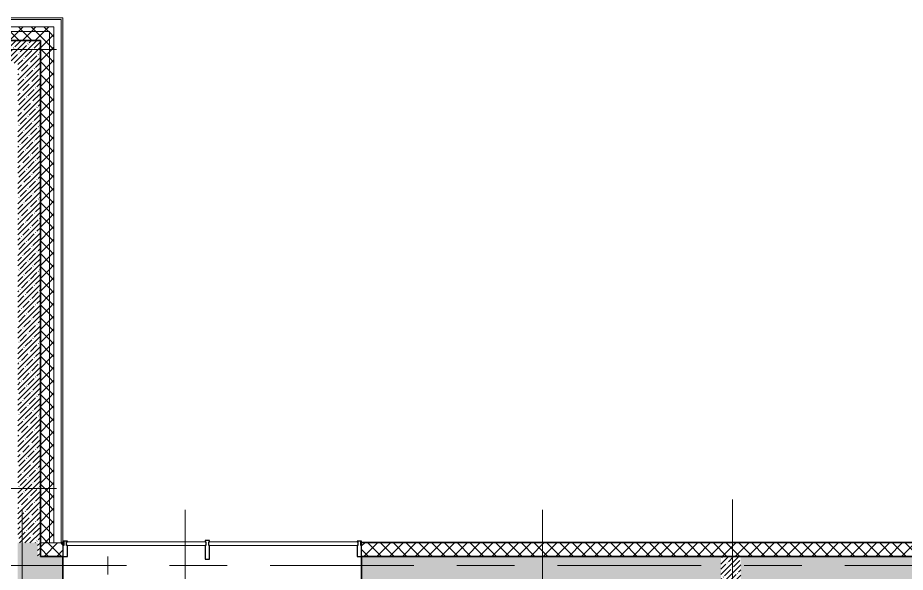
# Model space of a CAD drawing. Header units: millimetres. Extents: x 81663 to 277412, y -8553 to 29000.
# Drawn here: x 92810 to 102618, y 21225 to 27350 of the extents above; entities that cross this region are included whole.
import ezdxf

# ---------------------------------------------------------------- set-up
doc = ezdxf.new("R2010")
doc.units = ezdxf.units.MM
doc.linetypes.add('ADSK_Штрих_ш2 п1', pattern=[300, 200, -100])
doc.linetypes.add('Осевая', pattern=[3175, 635, -476.25, 1587.5, -476.25])
for name, color, linetype, lineweight in [('A-DETL-1', 7, 'ADSK_Штрих_ш2 п1', 9), ('A-GLAZ', 7, 'Continuous', 9), ('A-GLAZ-CWMG', 7, 'Continuous', 9), ('A-GLAZ-CWMG-1', 7, 'Continuous', 25), ('A-WALL', 7, 'Continuous', 9), ('I-WALL', 7, 'Continuous', 9), ('Оси', 7, 'Continuous', 9), ('Оси-2', 7, 'Осевая', 9)]:
    doc.layers.add(name, color=color, linetype=linetype, lineweight=lineweight)
for name, color, linetype, lineweight, true_color in [('A-WALL-1', 7, 'Continuous', 35, 0x3c3c3c), ('A-WALL-2', 7, 'Continuous', 13, 0x3c3c3c), ('A-WALL-FNSH-1', 7, 'Continuous', 13, 0x3c3c3c), ('A-WALL-FNSH-2', 7, 'Continuous', 9, 0x3c3c3c)]:
    doc.layers.add(name, color=color, linetype=linetype, lineweight=lineweight, true_color=true_color)
pattern_1 = [(45, (0, 0), (-57.024626, 57.024626), []), (45, (57.025, 0), (-57.024626, 57.024626), [100.806, -20.161, 3.353, -16.808])]
pattern_2 = [(45, (0, 0), (-70.71068, 70.71068), []), (135, (0, 0), (-70.71068, -70.71068), [])]

# ---------------------------------------------------------------- blocks, each defined once
blk = doc.blocks.new('PNS_Панель прямоугольная1 - Нр_Стекло - 40мм-22855919-План потолков с обозначением видов отделки и геометрии 2 этажа в осях 23-33')
at = {"layer": 'A-GLAZ'}
for p, q in [((-770, 0), (770, 0)), ((760, 0), (-760, 0)), ((-760, -40), (760, -40))]:
    blk.add_line(p, q, dxfattribs=at)
blk = doc.blocks.new('Прямоугольный импост - Импост структурный с накладкой - 170мм-22854882-План потолков с обозначением видов отделки и геометрии 2 этажа в осях 23-33')
at = {"layer": 'A-GLAZ-CWMG-1'}
for p, q in [((-50, 40), (-50, 160)), ((-50, 160), (0, 160)), ((0, 160), (0, 40)), ((-40, 40), (-50, 40)), ((-50, -10), (-50, 0)), ((-50, 0), (-40, 0)), ((-40, 0), (-40, 40)), ((-10, 40), (-10, 0)), ((0, 40), (-10, 40)), ((-10, 0), (0, 0)), ((0, 0), (0, -10)), ((0, -10), (-50, -10))]:
    blk.add_line(p, q, dxfattribs=at)
blk = doc.blocks.new('Прямоугольный импост - Импост структурный с накладкой - 170мм-22854884-План потолков с обозначением видов отделки и геометрии 2 этажа в осях 23-33')
at = {"layer": 'A-GLAZ-CWMG-1'}
for p, q in [((0, 160), (-50, 160)), ((-50, 160), (-50, 40)), ((0, 40), (0, 160)), ((-50, 40), (-40, 40)), ((-40, 0), (-50, 0)), ((-50, 0), (-50, -10)), ((-40, 40), (-40, 0)), ((-10, 0), (-10, 40)), ((-10, 40), (0, 40)), ((0, 0), (-10, 0)), ((0, -10), (0, 0)), ((-50, -10), (0, -10))]:
    blk.add_line(p, q, dxfattribs=at)
blk = doc.blocks.new('PNS_Панель прямоугольная1 - Нр_Стекло - 40мм-23689151-План потолков с обозначением видов отделки и геометрии 2 этажа в осях 23-33')
at = {"layer": 'A-GLAZ'}
for p, q in [((-825, 0), (825, 0)), ((815, 0), (-815, 0)), ((-815, -40), (815, -40))]:
    blk.add_line(p, q, dxfattribs=at)
blk = doc.blocks.new('Прямоугольный импост - Импост структурный с накладкой - 190мм-22854865-План потолков с обозначением видов отделки и геометрии 2 этажа в осях 23-33')
at = {"layer": 'A-GLAZ-CWMG-1'}
for p, q in [((-25, 40), (-25, 190)), ((-25, 190), (25, 190)), ((25, 190), (25, 40)), ((-15, 40), (-25, 40)), ((-25, -17), (-25, 0)), ((-25, 0), (-15, 0)), ((-15, 0), (-15, 40)), ((15, 40), (15, 0)), ((25, 40), (15, 40)), ((15, 0), (25, 0)), ((25, 0), (25, -17)), ((25, -17), (-25, -17))]:
    blk.add_line(p, q, dxfattribs=at)

msp = doc.modelspace()

# ---------------------------------------------------------------- hatches: boundary and pattern name
at = {"layer": 'A-WALL'}
h = msp.add_hatch(dxfattribs=at)
h.set_pattern_fill('FP_2', color=256, style=0, pattern_type=2)
h.set_pattern_definition(pattern_2)
h.paths.add_polyline_path([(93160, 27200), (93160, 27250), (84970.7, 27250), (84970.7, 27200), (93060, 27200)])
h = msp.add_hatch(dxfattribs=at)
h.set_pattern_fill('FP_2', color=256, style=0, pattern_type=2)
h.set_pattern_definition(pattern_2)
h.paths.add_polyline_path([(93060, 27100), (93060, 27200), (84970.7, 27200), (84970.7, 27100), (92307.1, 27100)])
h = msp.add_hatch(dxfattribs=at)
h.set_pattern_fill('FP_2', color=256, style=0, pattern_type=2)
h.set_pattern_definition(pattern_2)
h.paths.add_polyline_path([(93160, 21550), (93160, 27200), (93060, 27200), (93060, 21550)])
h = msp.add_hatch(dxfattribs=at)
h.set_pattern_fill('FP_2', color=256, style=0, pattern_type=2)
h.set_pattern_definition(pattern_2)
h.paths.add_polyline_path([(93210, 21550), (93210, 27250), (93160, 27250), (93160, 21550)])
h = msp.add_hatch(dxfattribs=at)
h.set_pattern_fill('FP_2', color=256, style=0, pattern_type=2)
h.set_pattern_definition(pattern_2)
h.paths.add_polyline_path([(125080, 21400), (125230, 21400), (125230, 21550), (96610, 21550), (96610, 21400), (123364.4, 21400)])
h.paths.add_polyline_path([(93060, 21400), (93310, 21400), (93310, 21550), (93060, 21550)])
at = {"layer": 'I-WALL'}
h = msp.add_hatch(dxfattribs=at)
h.set_pattern_fill('FP_1', color=256, style=0, pattern_type=2)
h.set_pattern_definition(pattern_1)
h.paths.add_polyline_path([(92790, 26850), (92810, 26850), (92810, 27100), (89410, 27100), (89410, 26850), (92789, 26850)])
h = msp.add_hatch(dxfattribs=at)
h.set_pattern_fill('FP_1', color=256, style=0, pattern_type=2)
h.set_pattern_definition(pattern_1)
h.paths.add_polyline_path([(93060, 21400), (93060, 27100), (92810, 27100), (92810, 21550), (93030, 21550), (93030, 21400)])
h = msp.add_hatch(dxfattribs=at)
h.set_pattern_fill('FP_1', color=256, style=0, pattern_type=2)
h.set_pattern_definition(pattern_1)
h.paths.add_polyline_path([(92810, 13620), (93030, 13620), (93030, 21550), (92810, 21550), (92810, 13640)])
h = msp.add_hatch(dxfattribs=at)
h.set_pattern_fill('FP_1', color=256, style=0, pattern_type=2)
h.set_pattern_definition(pattern_1)
h.paths.add_polyline_path([(100071.4, 21150), (100560, 21150), (100560, 21400), (96610, 21400), (96610, 21150), (97483.3, 21150)])
h.paths.add_polyline_path([(93030, 21150), (93310, 21150), (93310, 21400), (93030, 21400), (93030, 21263.4)])
h = msp.add_hatch(dxfattribs=at)
h.set_pattern_fill('FP_1', color=256, style=0, pattern_type=2)
h.set_pattern_definition(pattern_1)
h.paths.add_polyline_path([(121210, 21150), (121210, 21400), (120850, 21400), (120850, 21150)])
h.paths.add_polyline_path([(119482.2, 21150), (120150, 21150), (120150, 21400), (116100.4, 21400), (116100.4, 21150), (118835.2, 21150)])
h.paths.add_polyline_path([(100560, 21150), (100580, 21150), (100580, 21400), (100560, 21400)])
h.paths.add_polyline_path([(115600.4, 21150), (115600, 21400), (111050, 21400), (111050, 21150), (115600, 21150)])
h.paths.add_polyline_path([(110330, 21150), (110350, 21150), (110350, 21400), (106050, 21400), (106050, 21150), (109129.8, 21150)])
h.paths.add_polyline_path([(105550, 21150), (105550, 21400), (100800, 21400), (100800, 21150), (105247.6, 21150)])
h = msp.add_hatch(dxfattribs=at)
h.set_pattern_fill('FP_1', color=256, style=0, pattern_type=2)
h.set_pattern_definition(pattern_1)
h.paths.add_polyline_path([(100580, 17750), (100800, 17750), (100800, 21400), (100580, 21400), (100580, 17770)])

# ---------------------------------------------------------------- linework, layer by layer
at = {"layer": 'A-DETL-1'}
msp.add_line((93805, 21400), (93805, 15540), dxfattribs=at)
at = {"layer": 'A-WALL'}
for p, q in [((93210, 27250), (84970.7, 27250)), ((93160, 27200), (84970.7, 27200)), ((93160, 21550), (93160, 27200)), ((93210, 21550), (93210, 27250)), ((93290, 21550), (93060, 21550)), ((93290, 21558), (93310, 21558)), ((93290, 21553), (93290, 21550)), ((93310, 21550), (93290, 21550)), ((125230, 21550), (96610, 21550))]:
    msp.add_line(p, q, dxfattribs=at)
at = {"layer": 'A-WALL-1'}
for p, q in [((93060, 27100), (89160, 27100)), ((93060, 27100), (93060, 21400)), ((93060, 21400), (93310, 21400)), ((93310, 21150), (93310, 21400)), ((96610, 21400), (96610, 21150)), ((100560, 21400), (96610, 21400)), ((100560, 21400), (105550, 21400))]:
    msp.add_line(p, q, dxfattribs=at)
at = {"layer": 'A-WALL-2'}
for p, q in [((93290, 27330), (84970.7, 27330)), ((93290, 21553), (93290, 27330)), ((89160, 27100), (93060, 27100)), ((93310, 21400), (93310, 21550)), ((96610, 21550), (96610, 21400))]:
    msp.add_line(p, q, dxfattribs=at)
at = {"layer": 'A-WALL-FNSH-1'}
for p, q in [((93310, 21553), (93290, 21553)), ((93310, 21550), (93310, 21553)), ((96610, 21553), (96610, 21550)), ((125233, 21553), (96610, 21553))]:
    msp.add_line(p, q, dxfattribs=at)
at = {"layer": 'A-WALL-FNSH-2'}
for p, q in [((93310, 27350), (84970.7, 27350)), ((93310, 21553), (93310, 27350)), ((125238, 21558), (96610, 21558)), ((96610, 21558), (96610, 21553))]:
    msp.add_line(p, q, dxfattribs=at)
at = {"layer": 'Оси'}
for p, q in [((90740, 27000), (93240, 27000)), ((90740, 22150), (93240, 22150)), ((100710, 19528.3), (100710, 22028.3)), ((92860, 19415.1), (92860, 21915.1)), ((94660, 19415.1), (94660, 21915.1)), ((98610, 19415.1), (98610, 21915.1))]:
    msp.add_line(p, q, dxfattribs=at)
at = {"layer": 'Оси-2'}
msp.add_line((84962.9, 21300), (122580, 21300), dxfattribs=at)

# ---------------------------------------------------------------- block references
at = {"layer": 'A-GLAZ'}
for name, p in [('PNS_Панель прямоугольная1 - Нр_Стекло - 40мм-22855919-План потолков с обозначением видов отделки и геометрии 2 этажа в осях 23-33', (94120, 21560)), ('PNS_Панель прямоугольная1 - Нр_Стекло - 40мм-23689151-План потолков с обозначением видов отделки и геометрии 2 этажа в осях 23-33', (95745, 21560))]:
    msp.add_blockref(name, p, dxfattribs=at)
at = {"layer": 'A-GLAZ-CWMG', "extrusion": (0, 0, -1), "rotation": 180}
for name, p in [('Прямоугольный импост - Импост структурный с накладкой - 190мм-22854865-План потолков с обозначением видов отделки и геометрии 2 этажа в осях 23-33', (-94905, 21560)), ('Прямоугольный импост - Импост структурный с накладкой - 170мм-22854882-План потолков с обозначением видов отделки и геометрии 2 этажа в осях 23-33', (-96610, 21560))]:
    msp.add_blockref(name, p, dxfattribs=at)
at = {"layer": 'A-GLAZ-CWMG', "rotation": 180}
msp.add_blockref('Прямоугольный импост - Импост структурный с накладкой - 170мм-22854884-План потолков с обозначением видов отделки и геометрии 2 этажа в осях 23-33', (93310, 21560), dxfattribs=at)

doc.saveas('drawing.dxf')
